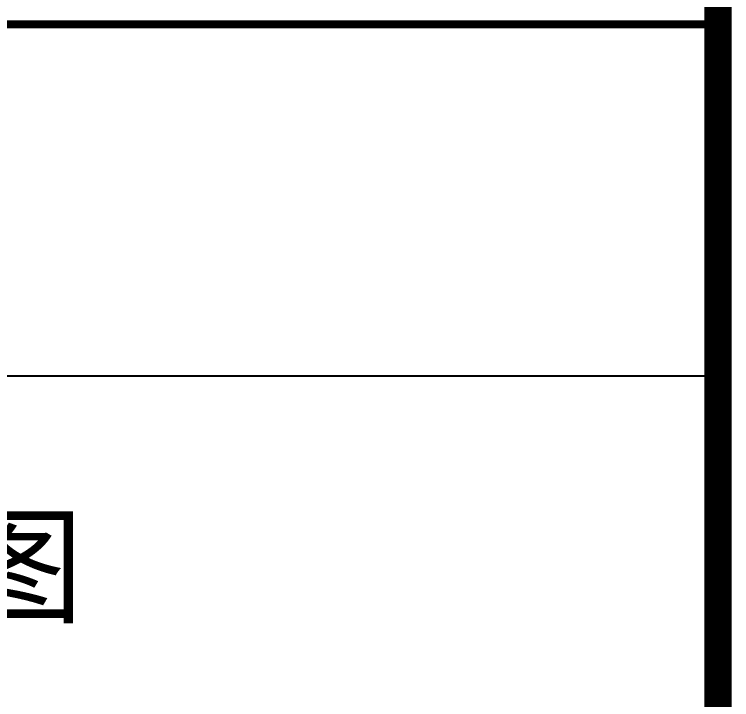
# Model space of a CAD drawing. Extents: x -737978 to 768813, y -372247 to 1140308.
# Drawn here: x -540404 to -536450, y -136326 to -132551 of the extents above; entities that cross this region are included whole.
import ezdxf

# ---------------------------------------------------------------- set-up
doc = ezdxf.new("R2010")
doc.units = 0
doc.header["$LTSCALE"] = 10
doc.header["$MEASUREMENT"] = 0
doc.layers.get('0').update_dxf_attribs({"linetype": 'CONTINUOUS'})
doc.layers.add('DRAW', color=7, linetype='CONTINUOUS', lineweight=70)
doc.layers.add('PUB_TITLE', color=4, linetype='CONTINUOUS')
doc.styles.add('-宋体', font='', dxfattribs={"width": 0.8})
doc.styles.get('-宋体').set_extended_font_data('SimSun')

# ---------------------------------------------------------------- blocks, each defined once
blk = doc.blocks.new('TQ1')
at = {"layer": 'PUB_TITLE'}
blk.add_line((-49854.8, -407354.8), (-43854.8, -407354.8), dxfattribs=at)
at = {"layer": 'PUB_TITLE', "const_width": 20}
blk.add_lwpolyline([(-49854.8, -406454.8), (-43854.8, -406454.8)], dxfattribs=at)
at = {"layer": 'PUB_TITLE', "style": '-宋体'}
blk.add_text('施工图', height=240, dxfattribs=at).set_placement((-46462.9, -407963.2))

msp = doc.modelspace()

# ---------------------------------------------------------------- linework, layer by layer
at = {"layer": 'DRAW'}
msp.add_lwpolyline([(-549426.8, -72310.6), (-536525.1, -72310.6), (-536525.1, -158410.6), (-549426.8, -158410.6)], close=True, dxfattribs=at)
at = {"layer": 'PUB_TITLE', "const_width": 150}
msp.add_lwpolyline([(-688925.1, -158410.6), (-536525.1, -158410.6), (-536525.1, -72310.6), (-688925.1, -72310.6)], close=True, dxfattribs=at)

# ---------------------------------------------------------------- block references
at = {"xscale": 2.15028113370122, "yscale": 2.15028113370122, "zscale": 2.15028113370122}
msp.add_blockref('TQ1', (-442225.1, 741385.6), dxfattribs=at)

doc.saveas('drawing.dxf')
